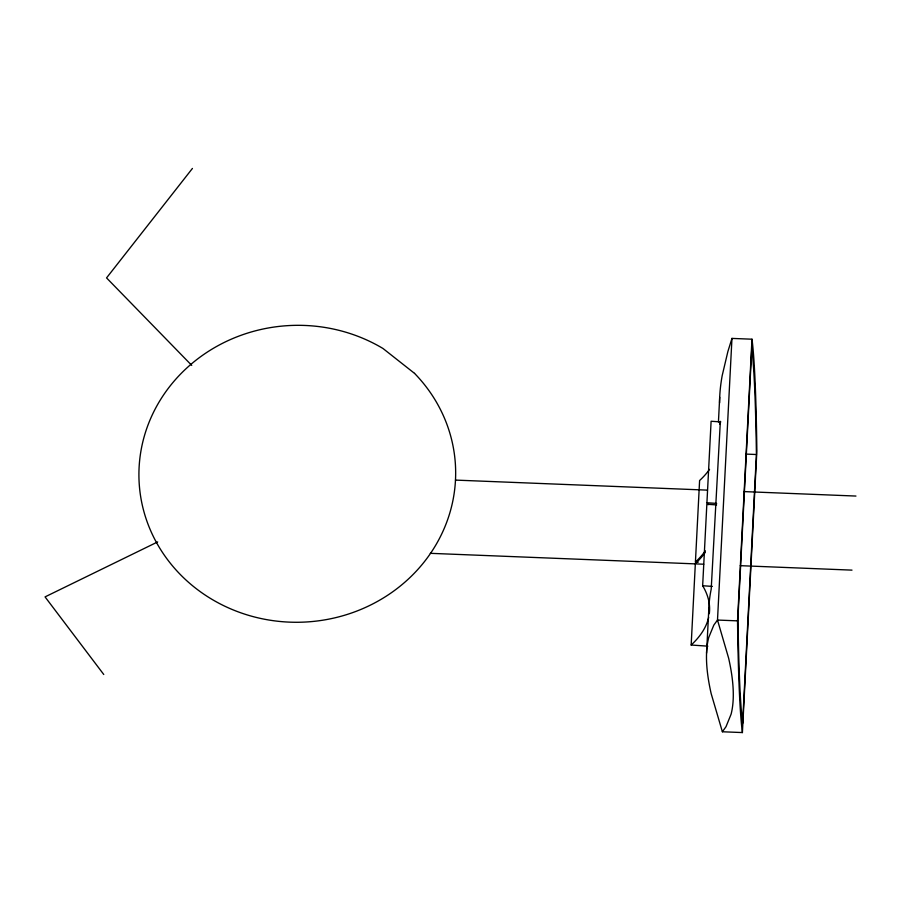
<?xml version="1.0" encoding="UTF-8"?>
<svg xmlns="http://www.w3.org/2000/svg" width="901" height="901" viewBox="0 0 901 901"><rect width="100%" height="100%" fill="white"/><g stroke="black" fill="none" stroke-linecap="round" stroke-linejoin="round"><path stroke-width="1.35" d="M707.848 646.163L691.168 645.026L695.347 563.53A314.945 109.348 2.9 0 0 705.269 552.347M698.207 562.213L695.426 562.021L699.604 480.526A314.945 109.348 2.9 0 0 709.538 469.342M709.301 613.694A314.945 109.348 2.9 0 0 702.656 585.74L706.846 504.245L716.577 504.909M708.085 504.774A314.945 109.348 2.9 0 0 706.925 502.747L711.103 421.251L720.834 421.916M706.564 653.146L708.884 607.803M718.435 421.961L719.696 397.228M731.961 338.404L717.5 620.057L728.627 658.147A657.279 146.3 49.6 0 1 731.083 714.223L726.003 726.713L722.377 731.77L742.401 732.569L756.863 450.905A923.548 28.618 -87.7 0 0 751.986 339.204L731.961 338.404L727.884 351.503L722.163 375.728A652.403 173.916 -44.5 0 0 719.595 402.871M742.401 732.569A923.548 28.618 -87.7 0 1 737.525 620.857L751.986 339.204M756.412 454.509L742.604 723.379L742.154 719.505A915.529 28.37 -87.7 0 1 738.122 627.073L737.975 617.253L751.772 348.383L752.222 352.268A915.529 28.37 -87.7 0 1 756.266 444.689L756.412 454.509L745.724 454.093M719.674 424.011L720.35 421.364L711.193 589.254A923.548 320.655 2.9 0 0 708.805 613.142M192.431 168.431L106.555 277.902L191.733 365.378M157.686 541.918L45.05 596.89L103.761 674.489M455.478 480.098L707.443 490.133M743.843 491.586L855.95 496.057M430.329 553.327L703.749 564.217M740.239 565.67L851.997 570.13M737.525 620.857L717.5 620.057L713.829 625.091L708.715 637.536A652.403 145.219 49.6 0 0 711.159 693.601L722.377 731.77M706.925 502.747L716.655 503.411M702.656 585.74L712.387 586.405M708.637 617.455A314.945 109.348 2.9 0 1 691.168 645.026M705.348 550.838A314.945 109.348 2.9 0 1 695.426 562.021M414.528 373.363L382.981 348.484A158.385 148.451 -2.5 0 0 140.365 454.588A158.385 148.451 -2.5 0 0 344.238 615.349A158.385 148.451 -2.5 0 0 414.528 373.363"/></g></svg>
